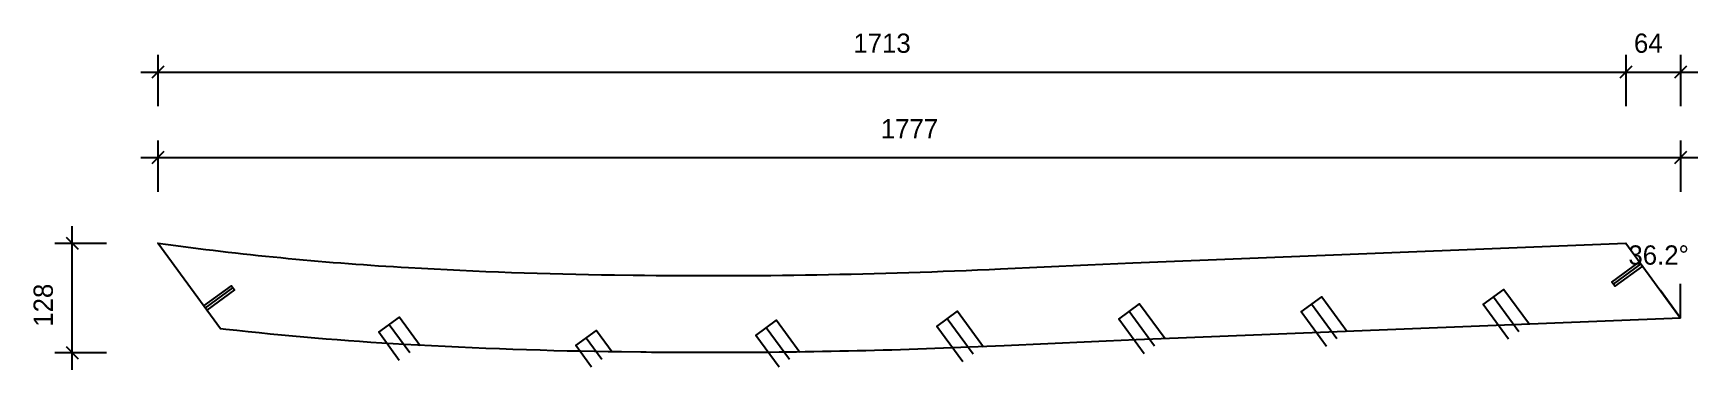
# Model space of a CAD drawing. Header units: millimetres. Extents: x -145 to 1797, y -20 to 373.
import ezdxf
from ezdxf.enums import TextEntityAlignment as Align

# ---------------------------------------------------------------- set-up
doc = ezdxf.new("R2010")
doc.units = ezdxf.units.MM
for name, color, linetype in [('CONTOUR', 7, 'CONTINUOUS'), ('DIMLINES', 7, 'CONTINUOUS'), ('DIMLINESTEXT', 7, 'CONTINUOUS'), ('DRILLINGSSIDE', 7, 'CONTINUOUS')]:
    doc.layers.add(name, color=color, linetype=linetype)

msp = doc.modelspace()

# ---------------------------------------------------------------- linework, layer by layer
at = {"layer": 'CONTOUR', "color": 0, "linetype": '0'}
msp.add_lwpolyline([(1777.345, 40.298), (1141.778, 15.014), (1124.392, 14.291), (1107.007, 13.539), (1089.624, 12.755), (987.839, 7.994, -0.011), (664.778, 0.024, -0.003), (563.765, 0.464), (541.407, 0.74, -0.011), (287.672, 9.533, -0.014), (79.333, 27.189), (73.084, 27.904), (0, 127.823), (12.186, 126.183, 0.019), (292.691, 99.393, 0.011), (532.931, 90.862), (554.741, 90.578, 0.015), (983.63, 97.896), (1085.534, 102.662), (1103.075, 103.453), (1120.617, 104.212), (1138.161, 104.941), (1713.327, 127.823), (1777.345, 40.298)], format="xyb", dxfattribs=at)
at = {"layer": 'DIMLINES', "color": 0}
for p, q in [((7.071, 334.894), (-7.071, 320.752)), ((0, 347.823), (0, 287.823)), ((1720.398, 334.894), (1706.256, 320.752)), ((1713.327, 347.823), (1713.327, 287.823)), ((1784.417, 334.894), (1770.274, 320.752)), ((1777.345, 347.823), (1777.345, 287.823)), ((-20, 327.823), (1797.345, 327.823)), ((7.071, 234.894), (-7.071, 220.752)), ((0, 247.823), (0, 187.823)), ((1784.417, 234.894), (1770.274, 220.752)), ((1777.345, 247.823), (1777.345, 187.823)), ((-20, 227.823), (1797.345, 227.823)), ((-100, -20), (-100, 147.823)), ((-120, 127.823), (-60, 127.823)), ((-107.071, 134.894), (-92.929, 120.752)), ((1777.345, 40.298), (1777.345, 80.298)), ((1777.345, 40.298), (1753.731, 72.584)), ((-120, 0), (-60, 0)), ((-107.071, 7.071), (-92.929, -7.071))]:
    msp.add_line(p, q, dxfattribs=at)
at = {"layer": 'DRILLINGSSIDE', "color": 3}
for p, q in [((1731.038, 103.609), (1698.753, 79.995)), ((55.377, 52.113), (87.662, 75.728)), ((1588.73, 24.422), (1559.105, 64.926)), ((951.599, -1.971), (921.227, 39.553)), ((1163.476, 7.51), (1133.853, 48.01)), ((1376.104, 15.964), (1346.479, 56.468)), ((293.999, -0.379), (269.897, 32.572)), ((737.304, -8.147), (710.162, 28.961)), ((518.383, -7.997), (500.041, 17.079))]:
    msp.add_line(p, q, dxfattribs=at)
at = {"layer": 'DRILLINGSSIDE', "color": 3, "linetype": '3'}
for points in [[(1732.809, 101.188), (1700.524, 77.573), (1696.982, 82.416), (1729.267, 106.03)], [(53.606, 54.535), (85.891, 78.149), (89.433, 73.306), (57.148, 49.692)], [(1363.997, 7.109), (1334.372, 47.612), (1358.586, 65.323), (1388.211, 24.82)], [(1576.623, 15.567), (1546.998, 56.07), (1571.212, 73.781), (1600.837, 33.278)], [(281.891, -9.234), (257.79, 23.716), (282.004, 41.427), (306.106, 8.477)], [(939.492, -10.827), (909.12, 30.698), (933.334, 48.409), (963.706, 6.884)], [(1151.369, -1.345), (1121.746, 39.155), (1145.96, 56.866), (1175.583, 16.366)], [(506.276, -16.853), (487.934, 8.224), (512.148, 25.935), (530.49, 0.858)], [(725.197, -17.002), (698.055, 20.106), (722.269, 37.817), (749.411, 0.709)]]:
    msp.add_lwpolyline(points, dxfattribs=at)

# ---------------------------------------------------------------- texts
at = {"layer": 'DIMLINESTEXT'}
for s, p in [('1713', (811.86, 372.823)), ('64', (1722.935, 372.823)), ('1777', (843.87, 272.823)), ('36.2°', (1716.45, 125.298))]:
    msp.add_text(s, height=22.5, dxfattribs=at).set_placement(p, align=Align.TOP_LEFT)
msp.add_text('128', height=22.5, rotation=90, dxfattribs=at).set_placement((-145, 30.309), align=Align.TOP_LEFT)

doc.saveas('drawing.dxf')
